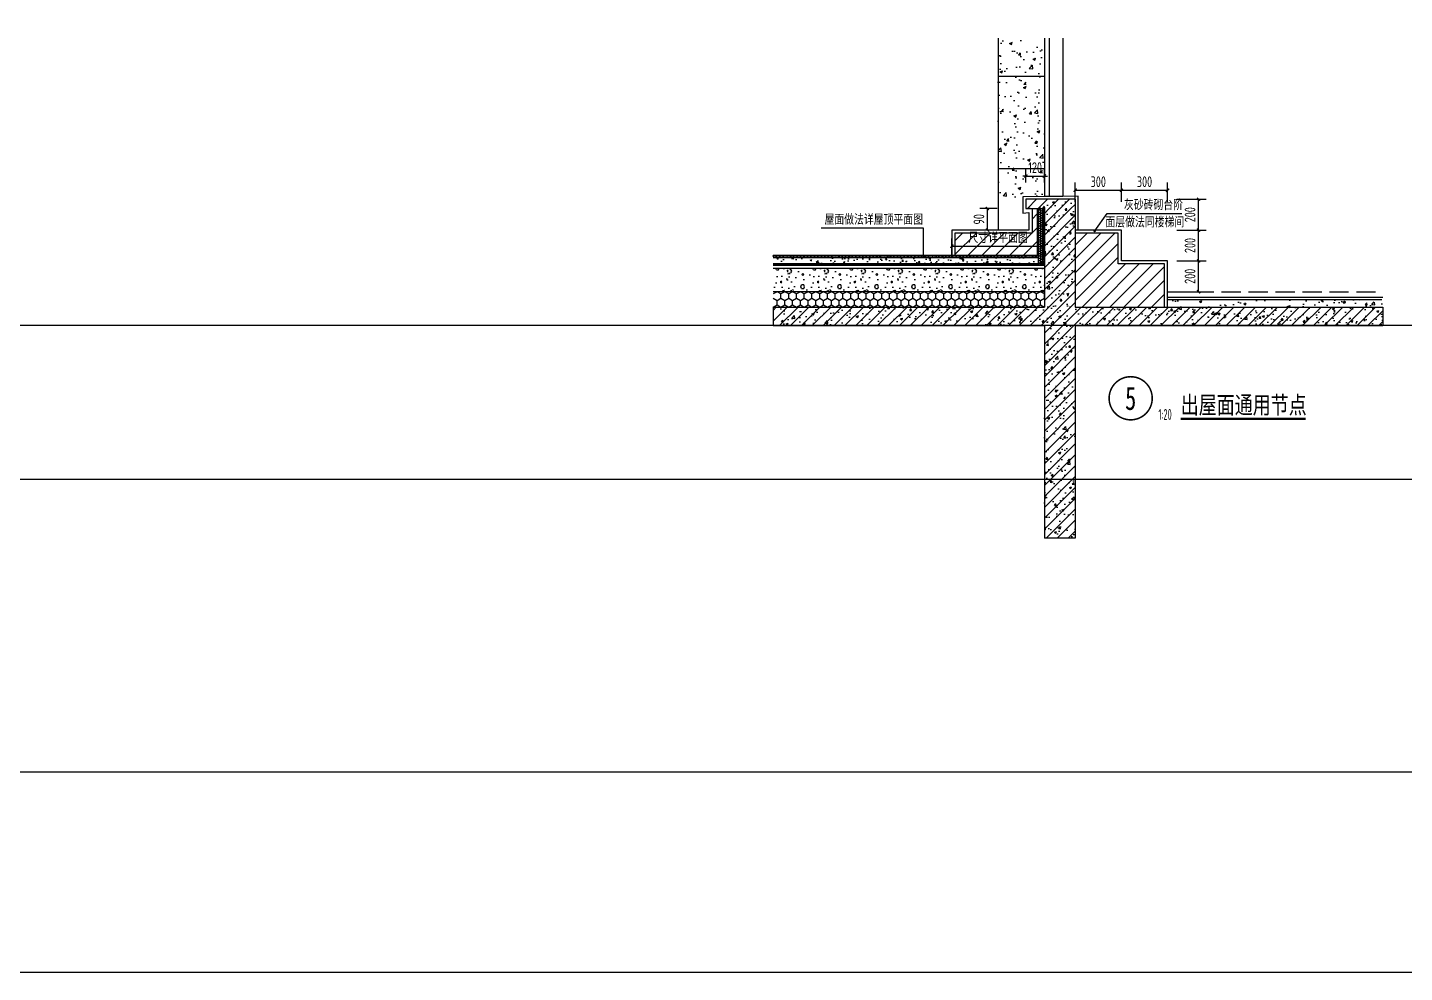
# Model space of a CAD drawing. Extents: x 198753 to 882193, y -399300 to 132460.
# Drawn here: x 389814 to 398751, y 12900 to 19035 of the extents above; entities that cross this region are included whole.
import ezdxf
from ezdxf.enums import TextEntityAlignment as Align

# ---------------------------------------------------------------- set-up
doc = ezdxf.new("R2010")
doc.units = 0
doc.header["$LTSCALE"] = 1000
doc.header["$MEASUREMENT"] = 0
doc.linetypes.add('DASH', pattern=[0.35, 0.25, -0.1])
for name, color, linetype in [('01-标注_尺寸', 124, 'Continuous'), ('01-标注_符号', 200, 'Continuous'), ('02-TEXT_标注', 130, 'Continuous'), ('05-填充_156', 156, 'Continuous'), ('05-填充_天正', 26, 'Continuous'), ('A-D-玻璃剖线', 130, 'Continuous'), ('A-O_屋面', 201, 'Continuous'), ('A-O_防水层', 222, 'Continuous'), ('A-STR-面层', 191, 'Continuous'), ('A-SUR_保温', 222, 'Continuous'), ('A-SUR_面层', 191, 'Continuous'), ('A_STR-砼墙', 51, 'Continuous'), ('D_石材E', 114, 'Continuous')]:
    doc.layers.add(name, color=color, linetype=linetype)
doc.layers.add('04-不打印_辅助线', color=165, linetype='Continuous', plot=False)
doc.styles.add('_TCH_DIM', font='ROS1', dxfattribs={"width": 0.8, "bigfont": 'JD'})
doc.styles.add('_TCH_DIM_T3', font='ROS1', dxfattribs={"width": 0.8, "bigfont": 'JD'})
doc.styles.add('_TCH_LABEL', font='STXIHEI.TTF', dxfattribs={"width": 0.75})
doc.styles.add('_TCH_SPACE', font='STXIHEI.TTF', dxfattribs={"width": 0.75, "height": 5})
doc.dimstyles.new('_TCH_ARCH&&20', dxfattribs={"dimtxt": 70, "dimasz": 20, "dimexe": 50, "dimexo": 60, "dimgap": 20, "dimtad": 1, "dimdec": 0, "dimzin": 0, "dimdsep": 46, "dimtxsty": '_TCH_DIM_T3', "dimblk": 'ARCHTICK', "dimcen": 0.09, "dimclrt": 4, "dimazin": 2, "dimtfac": 1, "dimtdec": 0, "dimtix": 1, "dimtmove": 2, "dimatfit": 3, "dimfxl": 0, "dimtolj": 1, "dimtzin": 0, "dimarcsym": 0})
pattern_1 = [(45, (362287.214, 0), (-44.90128, 44.90128), [])]
pattern_2 = [(45, (0, 0), (-35.355339, 35.355339), []), (50, (0, 0), (143.452037, -12.550427), [15, -165]), (355, (0, 0), (-27.750267, 150.438427), [12, -132]), (100.4514, (11.95, -1.05), (115.701876, 137.88791), [12.74804, -140.22842]), (46.1842, (0, 40), (213.44821, -33.1038), [22.5, -247.5]), (96.6356, (17.79, 37.24), (186.93254, 194.82357), [19.12206, -210.3426]), (351.1842, (0, 40), (186.93239, 194.82372), [18, -198]), (21, (20, 30), (119.38141, -80.523778), [15, -165]), (326, (20, 30), (48.663066, 145.03001), [12, -132]), (71.4514, (29.95, 23.29), (168.044526, 64.5061), [12.74804, -140.22842]), (37.5, (0, 0), (2.431971, 66.578771), [0, -130.4, 0, -134, 0, -132.5]), (7.5, (0, 0), (52.613907, 78.882342), [0, -76.4, 0, -127.4, 0, -50.5]), (327.5, (-44.6, 0), (106.764487, -4.510974), [0, -50, 0, -156, 0, -207]), (317.5, (-64.6, 0), (116.637234, 20.020996), [0, -65, 0, -103.6, 0, -147])]

# ---------------------------------------------------------------- blocks, each defined once
blk = doc.blocks.new('$LinePat$聚苯板')
at = {"color": 0}
for p, q in [((14.8, -8.6), (0, 0)), ((29.7, 0), (14.8, -8.6)), ((14.8, -25.7), (0, -34.3)), ((0, -34.3), (0, -51.4)), ((0, -51.4), (14.8, -60)), ((14.8, -8.6), (14.8, -25.7)), ((29.7, -34.3), (14.8, -25.7)), ((14.8, -60), (29.7, -51.4))]:
    blk.add_line(p, q, dxfattribs=at)
blk = doc.blocks.new('$LinePat$防水层2')
at = {"color": 0}
blk.add_line((0, 0), (600, 0), dxfattribs=at)
blk.add_solid([(150, 0), (450, 0), (150, -100), (450, -100)], dxfattribs=at)
blk = doc.blocks.new('_ArchTick')
at = {"color": 0, "linetype": 'ByBlock', "const_width": 0.4}
blk.add_lwpolyline([(-0.5, -0.5), (0.5, 0.5)], dxfattribs=at)
blk = doc.blocks.new('*D1364')
at = {"layer": '01-标注_尺寸', "color": 0, "lineweight": -2, "transparency": 16777216}
for p, q in [((395813.5, 17548.7), (395813.5, 17665.5)), ((395813.5, 17615.5), (396413.5, 17615.5)), ((396413.5, 17548.7), (396413.5, 17665.5))]:
    blk.add_line(p, q, dxfattribs=at)
at = {"layer": 'Defpoints', "color": 0, "transparency": 16777216}
for p in [(396413.5, 17615.5), (395813.5, 17488.7), (396413.5, 17488.7)]:
    blk.add_point(p, dxfattribs=at)
at = {"layer": '01-标注_尺寸', "color": 0, "lineweight": -2, "transparency": 16777216, "xscale": 20, "yscale": 20, "zscale": 20, "rotation": 180}
blk.add_blockref('_ArchTick', (395813.5, 17615.5), dxfattribs=at)
at = {"layer": '01-标注_尺寸', "color": 0, "lineweight": -2, "transparency": 16777216, "xscale": 20, "yscale": 20, "zscale": 20}
blk.add_blockref('_ArchTick', (396413.5, 17615.5), dxfattribs=at)
at = {"layer": '01-标注_尺寸', "color": 4, "transparency": 16777216, "insert": (396113.5, 17670.5), "char_height": 70, "attachment_point": 5, "style": '_TCH_DIM_T3'}
blk.add_mtext('\\A1;尺寸详平面图', dxfattribs=at)
blk = doc.blocks.new('*D1365')
at = {"layer": '01-标注_尺寸', "color": 0, "lineweight": -2, "transparency": 16777216}
for p, q in [((396613.5, 17904.3), (396613.5, 18028.9)), ((396613.5, 17978.9), (396913.5, 17978.9)), ((396913.5, 17904.3), (396913.5, 18028.9))]:
    blk.add_line(p, q, dxfattribs=at)
at = {"layer": 'Defpoints', "color": 0, "transparency": 16777216}
for p in [(396913.5, 17978.9), (396613.5, 17844.3), (396913.5, 17844.3)]:
    blk.add_point(p, dxfattribs=at)
at = {"layer": '01-标注_尺寸', "color": 0, "lineweight": -2, "transparency": 16777216, "xscale": 20, "yscale": 20, "zscale": 20, "rotation": 180}
blk.add_blockref('_ArchTick', (396613.5, 17978.9), dxfattribs=at)
at = {"layer": '01-标注_尺寸', "color": 0, "lineweight": -2, "transparency": 16777216, "xscale": 20, "yscale": 20, "zscale": 20}
blk.add_blockref('_ArchTick', (396913.5, 17978.9), dxfattribs=at)
at = {"layer": '01-标注_尺寸', "color": 4, "transparency": 16777216, "insert": (396763.5, 18033.9), "char_height": 70, "attachment_point": 5, "style": '_TCH_DIM_T3'}
blk.add_mtext('\\A1;300', dxfattribs=at)
blk = doc.blocks.new('*D1366')
at = {"layer": '01-标注_尺寸', "color": 0, "lineweight": -2, "transparency": 16777216}
for p, q in [((396913.5, 17904.3), (396913.5, 18028.9)), ((396913.5, 17978.9), (397213.5, 17978.9)), ((397213.5, 17904.3), (397213.5, 18028.9))]:
    blk.add_line(p, q, dxfattribs=at)
at = {"layer": 'Defpoints', "color": 0, "transparency": 16777216}
for p in [(397213.5, 17978.9), (396913.5, 17844.3), (397213.5, 17844.3)]:
    blk.add_point(p, dxfattribs=at)
at = {"layer": '01-标注_尺寸', "color": 0, "lineweight": -2, "transparency": 16777216, "xscale": 20, "yscale": 20, "zscale": 20, "rotation": 180}
blk.add_blockref('_ArchTick', (396913.5, 17978.9), dxfattribs=at)
at = {"layer": '01-标注_尺寸', "color": 0, "lineweight": -2, "transparency": 16777216, "xscale": 20, "yscale": 20, "zscale": 20}
blk.add_blockref('_ArchTick', (397213.5, 17978.9), dxfattribs=at)
at = {"layer": '01-标注_尺寸', "color": 4, "transparency": 16777216, "insert": (397063.5, 18033.9), "char_height": 70, "attachment_point": 5, "style": '_TCH_DIM_T3'}
blk.add_mtext('\\A1;300', dxfattribs=at)
blk = doc.blocks.new('*D1367')
at = {"layer": '01-标注_尺寸', "color": 0, "lineweight": -2, "transparency": 16777216}
for p, q in [((397273.5, 17520), (397464.3, 17520)), ((397414.3, 17320), (397414.3, 17520)), ((397273.5, 17320), (397464.3, 17320))]:
    blk.add_line(p, q, dxfattribs=at)
at = {"layer": 'Defpoints', "color": 0, "transparency": 16777216}
for p in [(397213.5, 17520), (397414.3, 17520), (397213.5, 17320)]:
    blk.add_point(p, dxfattribs=at)
at = {"layer": '01-标注_尺寸', "color": 0, "lineweight": -2, "transparency": 16777216, "xscale": 20, "yscale": 20, "zscale": 20}
for p, rotation in [((397414.3, 17520), 90), ((397414.3, 17320), 270)]:
    blk.add_blockref('_ArchTick', p, dxfattribs=dict(at, rotation=rotation))
at = {"layer": '01-标注_尺寸', "color": 4, "transparency": 16777216, "insert": (397359.3, 17420), "char_height": 70, "attachment_point": 5, "rotation": 90, "style": '_TCH_DIM_T3'}
blk.add_mtext('\\A1;200', dxfattribs=at)
blk = doc.blocks.new('*D1368')
at = {"layer": '01-标注_尺寸', "color": 0, "lineweight": -2, "transparency": 16777216}
for p, q in [((397273.5, 17720), (397464.3, 17720)), ((397414.3, 17520), (397414.3, 17720)), ((397273.5, 17520), (397464.3, 17520))]:
    blk.add_line(p, q, dxfattribs=at)
at = {"layer": 'Defpoints', "color": 0, "transparency": 16777216}
for p in [(397213.5, 17720), (397414.3, 17720), (397213.5, 17520)]:
    blk.add_point(p, dxfattribs=at)
at = {"layer": '01-标注_尺寸', "color": 0, "lineweight": -2, "transparency": 16777216, "xscale": 20, "yscale": 20, "zscale": 20}
for p, rotation in [((397414.3, 17720), 90), ((397414.3, 17520), 270)]:
    blk.add_blockref('_ArchTick', p, dxfattribs=dict(at, rotation=rotation))
at = {"layer": '01-标注_尺寸', "color": 4, "transparency": 16777216, "insert": (397359.3, 17620), "char_height": 70, "attachment_point": 5, "rotation": 90, "style": '_TCH_DIM_T3'}
blk.add_mtext('\\A1;200', dxfattribs=at)
blk = doc.blocks.new('*D1369')
at = {"layer": '01-标注_尺寸', "color": 0, "lineweight": -2, "transparency": 16777216}
for p, q in [((397273.5, 17920), (397464.3, 17920)), ((397414.3, 17720), (397414.3, 17920)), ((397273.5, 17720), (397464.3, 17720))]:
    blk.add_line(p, q, dxfattribs=at)
at = {"layer": 'Defpoints', "color": 0, "transparency": 16777216}
for p in [(397213.5, 17920), (397414.3, 17920), (397213.5, 17720)]:
    blk.add_point(p, dxfattribs=at)
at = {"layer": '01-标注_尺寸', "color": 0, "lineweight": -2, "transparency": 16777216, "xscale": 20, "yscale": 20, "zscale": 20}
for p, rotation in [((397414.3, 17920), 90), ((397414.3, 17720), 270)]:
    blk.add_blockref('_ArchTick', p, dxfattribs=dict(at, rotation=rotation))
at = {"layer": '01-标注_尺寸', "color": 4, "transparency": 16777216, "insert": (397359.3, 17820), "char_height": 70, "attachment_point": 5, "rotation": 90, "style": '_TCH_DIM_T3'}
blk.add_mtext('\\A1;200', dxfattribs=at)
blk = doc.blocks.new('*D1370')
at = {"layer": '01-标注_尺寸', "color": 0, "lineweight": -2, "transparency": 16777216}
for p, q in [((396293.5, 18070.7), (396273.5, 18070.7)), ((396293.5, 18028.5), (396293.5, 18120.7)), ((396293.5, 18070.7), (396413.5, 18070.7)), ((396413.5, 18028.5), (396413.5, 18120.7)), ((396413.5, 18070.7), (396433.5, 18070.7))]:
    blk.add_line(p, q, dxfattribs=at)
at = {"layer": 'Defpoints', "color": 0, "transparency": 16777216}
for p in [(396413.5, 18070.7), (396293.5, 17968.5), (396413.5, 17968.5)]:
    blk.add_point(p, dxfattribs=at)
at = {"layer": '01-标注_尺寸', "color": 0, "lineweight": -2, "transparency": 16777216, "xscale": 20, "yscale": 20, "zscale": 20}
blk.add_blockref('_ArchTick', (396293.5, 18070.7), dxfattribs=at)
at = {"layer": '01-标注_尺寸', "color": 0, "lineweight": -2, "transparency": 16777216, "xscale": 20, "yscale": 20, "zscale": 20, "rotation": 180}
blk.add_blockref('_ArchTick', (396413.5, 18070.7), dxfattribs=at)
at = {"layer": '01-标注_尺寸', "color": 4, "transparency": 16777216, "insert": (396353.5, 18125.7), "char_height": 70, "attachment_point": 5, "style": '_TCH_DIM_T3'}
blk.add_mtext('\\A1;120', dxfattribs=at)
blk = doc.blocks.new('*D1371')
at = {"layer": '01-标注_尺寸', "color": 0, "lineweight": -2, "transparency": 16777216}
for p, q in [((396107.4, 17860), (395993.7, 17860)), ((396043.7, 17720), (396043.7, 17860)), ((396107.4, 17720), (395993.7, 17720))]:
    blk.add_line(p, q, dxfattribs=at)
at = {"layer": 'Defpoints', "color": 0, "transparency": 16777216}
for p in [(396043.7, 17860), (396167.4, 17860), (396167.4, 17720)]:
    blk.add_point(p, dxfattribs=at)
at = {"layer": '01-标注_尺寸', "color": 0, "lineweight": -2, "transparency": 16777216, "xscale": 20, "yscale": 20, "zscale": 20}
for p, rotation in [((396043.7, 17860), 90), ((396043.7, 17720), 270)]:
    blk.add_blockref('_ArchTick', p, dxfattribs=dict(at, rotation=rotation))
at = {"layer": '01-标注_尺寸', "color": 4, "transparency": 16777216, "insert": (395988.7, 17790), "char_height": 70, "attachment_point": 5, "rotation": 90, "style": '_TCH_DIM_T3'}
blk.add_mtext('\\A1;90', dxfattribs=at)

msp = doc.modelspace()

# ---------------------------------------------------------------- hatches: boundary and pattern name
at = {"layer": '05-填充_156'}
h = msp.add_hatch(dxfattribs=at)
h.set_pattern_fill('AR-CONC', color=256, scale=100)
h.set_pattern_definition([(50, (153856.16, 313564.97), (182.18467, -15.939086), [19.05, -209.55]), (355, (153856.16, 313564.97), (-35.24283, 191.05664), [15.24, -167.64]), (100.451, (153871.34, 313563.64), (146.9425, 175.11669), [16.19, -178.09]), (46.1842, (153856.16, 313615.77), (271.07904, -42.04233), [28.575, -314.325]), (96.6356, (153878.75, 313612.27), (237.40423, 247.42556), [24.285, -267.135]), (351.184, (153856.16, 313615.77), (237.4046, 247.42512), [22.86, -251.46]), (21, (153881.56, 313603.07), (151.61488, -102.26552), [19.05, -209.55]), (326, (153881.56, 313603.07), (61.80203, 184.18797), [15.24, -167.64]), (71.4514, (153894.2, 313594.55), (213.41649, 81.92286), [16.19, -178.09]), (37.5, (153856.16, 313564.97), (3.088603, 84.555039), [0, -165.608, 0, -170.18, 0, -168.275]), (7.5, (153856.16, 313564.97), (66.819663, 100.180575), [0, -97.028, 0, -161.798, 0, -64.135]), (327.5, (153799.52, 313564.97), (135.590595, -5.728744), [0, -63.5, 0, -198.12, 0, -262.89]), (317.5, (153774.12, 313564.97), (148.12918, 25.42649), [0, -82.55, 0, -131.572, 0, -186.69])])
h.paths.add_polyline_path([(396113.5, 19103.6), (396413.5, 19103.6), (396413.5, 19910), (396113.5, 19910)])
h.paths.add_polyline_path([(396413.5, 18966.9), (396113.5, 18966.9), (396113.5, 17935), (396413.5, 17935)])
at = {"layer": '05-填充_天正'}
h = msp.add_hatch(dxfattribs=at)
h.set_pattern_fill('钢筋混凝土', color=256, scale=20, style=0)
h.set_pattern_definition(pattern_2)
h.paths.add_polyline_path([(396293.5, 17920), (396293.5, 17860), (396613.5, 17860), (396613.5, 17920)])
h = msp.add_hatch(dxfattribs=at)
h.set_pattern_fill('钢筋混凝土', color=256, scale=20, style=0)
h.set_pattern_definition(pattern_2)
h.paths.add_polyline_path([(396613.5, 17860), (396413.5, 17860), (396413.5, 17220), (396513.5, 17160), (396613.5, 17220)])
h = msp.add_hatch(dxfattribs=at)
h.set_pattern_fill('混凝土', color=256, scale=20, style=0)
h.set_pattern_definition([(50, (0, 0), (143.452037, -12.550427), [15, -165]), (355, (0, 0), (-27.750267, 150.438427), [12, -132]), (100.4514, (11.95, -1.05), (115.701876, 137.88791), [12.74804, -140.22842]), (46.1842, (0, 40), (213.44821, -33.1038), [22.5, -247.5]), (96.6356, (17.79, 37.24), (186.93254, 194.82357), [19.12206, -210.3426]), (351.1842, (0, 40), (186.93239, 194.82372), [18, -198]), (21, (20, 30), (119.38141, -80.523778), [15, -165]), (326, (20, 30), (48.663066, 145.03001), [12, -132]), (71.4514, (29.95, 23.29), (168.044526, 64.5061), [12.74804, -140.22842]), (37.5, (0, 0), (2.431971, 66.578771), [0, -130.4, 0, -134, 0, -132.5]), (7.5, (0, 0), (52.613907, 78.882342), [0, -76.4, 0, -127.4, 0, -50.5]), (327.5, (-44.6, 0), (106.764487, -4.510974), [0, -50, 0, -156, 0, -207]), (317.5, (-64.6, 0), (116.637234, 20.020996), [0, -65, 0, -103.6, 0, -147])])
h.paths.add_polyline_path([(397213.5, 17270), (397213.5, 17220), (398604.8, 17220), (398604.8, 17270)])
h = msp.add_hatch(dxfattribs=at)
h.set_pattern_fill('钢筋混凝土', color=256, scale=20, style=0)
h.set_pattern_definition(pattern_2)
h.paths.add_polyline_path([(394652.6, 17100), (396413.5, 17100), (396513.5, 17160), (396413.5, 17220), (394652.6, 17220)])
h = msp.add_hatch(dxfattribs=at)
h.set_pattern_fill('钢筋混凝土', color=256, scale=20, style=0)
h.set_pattern_definition(pattern_2)
h.paths.add_polyline_path([(396513.5, 17160), (396413.5, 17100), (396413.5, 15720), (396613.5, 15720), (396613.5, 17100)])
h = msp.add_hatch(dxfattribs=at)
h.set_pattern_fill('钢筋混凝土', color=256, scale=20, style=0)
h.set_pattern_definition(pattern_2)
h.paths.add_polyline_path([(396513.5, 17160), (396613.5, 17100), (398609.8, 17100), (398609.8, 17220), (396613.5, 17220)])
at = {"layer": 'A-SUR_保温'}
h = msp.add_hatch(dxfattribs=at)
h.set_pattern_fill('ANSI31', color=26, scale=40)
h.set_pattern_definition(pattern_1)
h.paths.add_polyline_path([(396366.5, 17840), (396333.5, 17836.5), (396333.5, 17700), (395833.5, 17700), (395833.5, 17555), (396366.5, 17555)])
h = msp.add_hatch(dxfattribs=at)
h.set_pattern_fill('ANSI31', color=26, scale=40)
h.set_pattern_definition(pattern_1)
h.paths.add_polyline_path([(396613.5, 17220), (397193.5, 17220), (397193.5, 17500), (396893.5, 17500), (396893.5, 17700), (396613.5, 17700)])
h = msp.add_hatch(dxfattribs=at)
h.set_pattern_fill('ANSI36', color=26, scale=10)
h.set_pattern_definition([(45, (300988.826, 419643.09), (8.4189901, 30.8696304), [39.6875, -7.9375, 0, -7.9375])])
h.paths.add_polyline_path([(394652.6, 17545.3), (394652.6, 17555.3), (396403.5, 17555.4), (396403.5, 17545.4)])
h = msp.add_hatch(dxfattribs=at)
h.set_pattern_fill('混凝土', color=26, scale=15)
h.set_pattern_definition([(50, (300988.83, 419643.09), (107.589027, -9.41282), [11.25, -123.75]), (355, (300988.83, 419643.09), (-20.8127, 112.82882), [9, -99]), (100.4514, (300997.79, 419642.31), (86.776407, 103.41593), [9.561029, -105.171317]), (46.1842, (300988.83, 419673.09), (160.086157, -24.827852), [16.875, -185.625]), (96.6356, (301002.17, 419671.02), (140.199406, 146.11768), [14.34154, -157.75695]), (351.1842, (300988.83, 419673.09), (140.19929, 146.11779), [13.5, -148.5]), (21, (301003.83, 419665.59), (89.536058, -60.392834), [11.25, -123.75]), (326, (301003.83, 419665.59), (36.4973, 108.772507), [9, -99]), (71.4514, (301011.29, 419660.56), (126.033394, 48.379575), [9.561029, -105.171317]), (37.5, (300988.826, 419643.09), (1.8239783, 49.934078), [0, -97.8, 0, -100.5, 0, -99.375]), (7.5, (300988.826, 419643.09), (39.4604306, 59.161757), [0, -57.3, 0, -95.55, 0, -37.875]), (327.5, (300955.376, 419643.09), (80.0733654, -3.3832308), [0, -37.5, 0, -117, 0, -155.25]), (317.5, (300940.376, 419643.09), (87.477925, 15.015747), [0, -48.75, 0, -77.7, 0, -110.25])])
h.paths.add_polyline_path([(394652.6, 17500.3), (394652.6, 17540), (396373.5, 17540), (396373.5, 17500.5)])
h = msp.add_hatch(dxfattribs=at)
h.set_pattern_fill('加气混凝土', color=26, scale=20)
h.set_pattern_definition([(0, (421218.36, 415369.9), (120, 240), [0, -240]), (0, (421077.96, 415337.5), (120, 240), [0, -240]), (0, (421155.96, 415335.1), (120, 240), [0, -240]), (0, (421241.16, 415405.9), (120, 240), [0, -240]), (0, (421141.56, 415323.1), (120, 240), [0, -240]), (0, (421265.16, 415557.1), (120, 240), [0, -240]), (0, (421191.96, 415537.9), (120, 240), [0, -240]), (0, (421230.36, 415507.9), (120, 240), [0, -240]), (0, (421034.76, 415503.1), (120, 240), [0, -240]), (0, (421152.36, 415492.3), (120, 240), [0, -240]), (0, (421106.76, 415431.1), (120, 240), [0, -240]), (0, (421109.16, 415341.1), (120, 240), [0, -240]), (0, (421199.16, 415331.5), (120, 240), [0, -240]), (0, (421265.16, 415437.1), (120, 240), [0, -240]), (0, (421040.76, 415399.9), (120, 240), [0, -240]), (0, (421061.16, 415440.7), (120, 240), [0, -240]), (0, (421154.76, 415423.9), (120, 240), [0, -240]), (0, (421121.16, 415389.1), (120, 240), [0, -240]), (0, (421101.96, 415468.3), (120, 240), [0, -240]), (0, (421131.96, 415558.3), (120, 240), [0, -240]), (0, (421050.36, 415349.5), (120, 240), [0, -240]), (0, (421182.36, 415509.1), (120, 240), [0, -240]), (0, (421070.76, 415512.7), (120, 240), [0, -240]), (0, (421051.56, 415543.9), (120, 240), [0, -240]), (130.601294, (421250.419, 415481.947), (-599.99999337, 720.00000315), [10.53662, -4414.8444]), (18.434949, (421233.276, 415486.52), (599.9999978, 239.9999982), [10.8421, -1507.05116]), (90, (421233.28, 415476.23), (120, 240), [10.28571, -469.71426]), (161.565051, (421243.562, 415472.804), (-600.000003, 239.999982), [10.8421, -1507.05116]), (53.130102, (421243.56, 415472.804), (120, 240), [11.42857, -1188.5714]), (135, (421252.705, 415350.52), (-120.000015, 239.999984), [9.69746, -669.12504]), (45, (421238.99, 415350.52), (120, 239.999999), [9.69746, -669.12504]), (135, (421245.85, 415343.66), (-120.000015, 239.999984), [9.69746, -669.12504]), (45, (421245.85, 415343.66), (120, 239.999999), [9.69746, -669.12504]), (116.56505, (421137.28, 415511.66), (-2e-05, 479.99999), [12.77753, -255.5506]), (180, (421131.56, 415523.1), (-120, 240), [13.71429, -226.2857]), (63.43495, (421112.13, 415511.66), (1e-06, 480), [12.77753, -255.5506]), (116.56505, (421117.85, 415500.23), (-2e-05, 479.99999), [12.77753, -255.5506]), (0, (421117.85, 415500.23), (120, 240), [13.71429, -226.2857]), (63.43495, (421131.56, 415500.23), (1e-06, 480), [12.77753, -255.5506]), (107.102728, (421227.562, 415430.5184), (-359.99998624, 1200.00000194), [15.54454, -6513.161]), (143.972626, (421222.99, 415445.376), (-2279.9999711, 1679.9999981), [15.54454, -3248.808]), (180, (421210.42, 415454.52), (-120, 240), [14.85714, -225.14284]), (36.0273733, (421182.99, 415445.376), (2279.99998315, 1679.9999819), [15.54454, -3248.808]), (71.565051, (421178.42, 415431.66), (360.000002, 1199.999998), [14.45613, -1503.43712]), (107.102728, (421182.9905, 415416.804), (-359.99998624, 1200.00000194), [15.54454, -6513.161]), (143.972626, (421195.562, 415407.661), (-2279.9999711, 1679.9999981), [15.54454, -3248.808]), (0, (421195.56, 415407.66), (120, 240), [14.85714, -225.14284]), (36.0273733, (421210.419, 415407.661), (2279.99998315, 1679.9999819), [15.54454, -3248.808]), (71.565051, (421222.99, 415416.804), (360.000002, 1199.999998), [14.45613, -1503.43712]), (150.255118, (421229.848, 415542.518), (-360.0000009, 239.999997), [9.21401, -1925.72784]), (90, (421221.85, 415537.95), (120, 240), [9.14286, -470.8571]), (29.744881, (421221.848, 415537.947), (360.0000002, 239.9999989), [9.21401, -1925.72784]), (116.56505, (421173.85, 415372.23), (-2e-05, 479.99999), [12.77753, -255.5506]), (168.690067, (421168.133, 415383.661), (-1080.0000008, 239.999994), [11.6549, -2435.8742]), (41.185925, (421147.562, 415377.947), (2999.99998182, 2639.9999769), [12.14874, -5090.3208]), (90, (421147.56, 415366.52), (120, 240), [11.42857, -468.5714]), (138.814074, (421156.705, 415358.518), (-2999.99994668, 2640.0000168), [12.14874, -5090.3208]), (16.6992442, (421156.705, 415358.518), (3959.9999702, 1199.99998743), [11.93178, -4999.415]), (60.945396, (421168.133, 415361.947), (119.99999968, 239.99999788), [11.76643, -4930.1358]), (109.983106, (421073.276, 415472.804), (-600.00000226, 1679.99999555), [13.3768, -5604.879]), (155.556045, (421068.705, 415485.376), (-1560.00000595, 719.99998504), [13.8092, -5786.0526]), (24.4439547, (421043.562, 415485.376), (1560.00000078, 719.99999654), [13.8092, -5786.0526]), (70.0168934, (421038.991, 415472.804), (600.0000018, 1679.99999583), [13.3768, -5604.879]), (109.983106, (421043.562, 415460.233), (-600.00000226, 1679.99999555), [13.3768, -5604.879]), (160.016893, (421056.133, 415455.661), (-600.0000004, 239.9999891), [13.3768, -2795.751]), (19.9831065, (421056.133, 415455.661), (599.9999967, 239.9999996), [13.3768, -2795.751]), (70.0168934, (421068.705, 415460.233), (600.0000018, 1679.99999583), [13.3768, -5604.879]), (122.005383, (421162.42, 415451.09), (-120.0000161, 239.9999877), [10.78169, -2253.3736]), (18.434949, (421146.42, 415456.804), (599.9999978, 239.9999982), [10.8421, -1507.05116]), (90, (421146.42, 415446.52), (120, 240), [10.28571, -469.71426]), (161.565051, (421156.705, 415443.09), (-600.000003, 239.999982), [10.8421, -1507.05116]), (54.462322, (421156.705, 415443.09), (839.9999988, 1199.9999982), [9.83123, -4119.2846]), (116.56505, (421092.7, 415392.8), (-2e-05, 479.99999), [12.77753, -255.5506]), (180, (421087, 415404.23), (-120, 240), [12.57143, -227.42856]), (59.0362434, (421067.562, 415392.804), (120.0000004, 239.9999988), [13.32789, -2785.5288]), (120.963756, (421074.42, 415381.376), (-120.0000164, 239.999989), [13.32789, -2785.5288]), (0, (421074.42, 415381.38), (120, 240), [12.57143, -227.42856]), (63.43495, (421087, 415381.38), (1e-06, 480), [12.77753, -255.5506])])
h.paths.add_polyline_path([(394652.6, 17327.7), (394652.6, 17470.4), (396413.8, 17470.6), (396413.8, 17320.6)])

# ---------------------------------------------------------------- linework, layer by layer
at = {"color": 0}
msp.add_line((396533.5, 17937.5), (396413.5, 17937.5), dxfattribs=at)
at = {"layer": '01-标注_符号'}
for p, q in [((396740.1, 17714.5), (396821.6, 17828.2)), ((396821.6, 17828.2), (397306.2, 17828.2)), ((395629.7, 17733.2), (394965.8, 17733.2)), ((395629.7, 17545), (395629.7, 17733.2))]:
    msp.add_line(p, q, dxfattribs=at)
msp.add_lwpolyline([(396534.9, 17984.4, 0, 0, 0), (396376.3, 17981.5, 16, 0, 0), (396316.3, 17980.5, 0, 0, 0)], format="xyseb", dxfattribs=at)
for points, const_width in [([(396737.8, 17711.2, 1), (396742.4, 17717.7, 1)], 8), ([(395629.7, 17541, 1), (395629.7, 17549, 1)], 8), ([(397113.8, 16628.1, 1), (396833.8, 16628.1, 1)], 10)]:
    msp.add_lwpolyline(points, format="xyb", close=True, dxfattribs=dict(at, const_width=const_width))
at = {"layer": '01-标注_符号', "const_width": 14}
msp.add_lwpolyline([(397298.6, 16495), (398109.2, 16495)], dxfattribs=at)
at = {"layer": '04-不打印_辅助线', "color": 251}
for p, q in [((418057.9, 17100), (338573.5, 17100)), ((418057.9, 16100), (338573.5, 16100)), ((418057.9, 14200), (342773.5, 14200)), ((418057.9, 12900), (338573.5, 12900))]:
    msp.add_line(p, q, dxfattribs=at)
at = {"layer": 'A-D-玻璃剖线'}
for p, q in [((396413.5, 18966.9), (396413.5, 17937.5)), ((396444.7, 18966.9), (396444.7, 17937.5)), ((396533.5, 18966.9), (396533.5, 17937.5))]:
    msp.add_line(p, q, dxfattribs=at)
at = {"layer": 'A-O_屋面'}
for p, q in [((396373.5, 17555), (394652.6, 17555)), ((396373.5, 17545), (394652.7, 17545)), ((396373.5, 17540), (394652.8, 17540)), ((396413.5, 17490.6), (394653.5, 17490)), ((396413.8, 17470.6), (394653.8, 17470)), ((396413.8, 17320), (394653.8, 17320))]:
    msp.add_line(p, q, dxfattribs=at)
at = {"layer": 'A-O_防水层'}
for points in [[(396403.5, 17860), (396403.5, 17525.6, -0.414214), (396378.5, 17500.6), (394653.4, 17500)], [(396413.5, 17860), (396413.5, 17525.6, -0.49936), (396378.5, 17490.6), (394653.5, 17490)]]:
    msp.add_lwpolyline(points, format="xyb", dxfattribs=at)
at = {"layer": 'A-STR-面层'}
for points in [[(396633.5, 17720), (396633.5, 17940), (396273.5, 17935), (396273.5, 17830), (396313.5, 17834.3)], [(396313.5, 17834.3), (396313.5, 17720), (395813.5, 17720), (395813.5, 17555)], [(397213.5, 17220), (397213.5, 17520), (396913.5, 17520), (396913.5, 17720), (396613.5, 17720)], [(397213.5, 17285), (398609.8, 17285)]]:
    msp.add_lwpolyline(points, dxfattribs=at)
at = {"layer": 'A-STR-面层', "linetype": 'DASH', "ltscale": 0.5}
msp.add_lwpolyline([(397213.5, 17320), (398609.8, 17320)], dxfattribs=at)
at = {"layer": 'A-SUR_保温', "color": 26}
msp.add_line((396373.5, 17860), (396373.5, 17495.5), dxfattribs=at)
at = {"layer": 'A-SUR_保温'}
for points in [[(396333.5, 17860), (396333.5, 17700), (395833.5, 17700), (395833.5, 17555)], [(396366.5, 17860), (396366.5, 17555)], [(397193.5, 17220), (397193.5, 17500), (396893.5, 17500), (396893.5, 17700), (396613.5, 17700)]]:
    msp.add_lwpolyline(points, dxfattribs=at)
at = {"layer": 'A-SUR_面层'}
for p, q in [((397213.5, 17270), (398604.8, 17270)), ((397213.5, 17220), (398604.8, 17220))]:
    msp.add_line(p, q, dxfattribs=at)
at = {"layer": 'A_STR-砼墙'}
for p, q in [((396293.5, 17920), (396293.5, 17860)), ((396613.5, 17920), (396293.5, 17920)), ((396613.5, 17920), (396613.5, 17860)), ((396293.5, 17860), (396413.5, 17860)), ((396413.5, 17860), (396413.5, 17220)), ((396613.5, 17860), (396613.5, 17220)), ((394652.6, 17220), (396413.5, 17220)), ((394652.6, 17220), (394652.6, 17100)), ((396613.5, 17220), (398609.8, 17220)), ((398609.8, 17220), (398609.8, 17100)), ((394652.6, 17100), (396413.5, 17100)), ((396413.5, 17100), (396413.5, 15720)), ((396613.5, 17100), (396613.5, 15720)), ((396613.5, 17100), (398609.8, 17100)), ((396613.5, 15720), (396413.5, 15720))]:
    msp.add_line(p, q, dxfattribs=at)
at = {"layer": 'D_石材E'}
for p, q in [((396113.5, 18966.9), (396113.5, 17720)), ((396113.5, 18720), (396413.5, 18720)), ((396113.5, 18120), (396413.5, 18120))]:
    msp.add_line(p, q, dxfattribs=at)

# ---------------------------------------------------------------- block references
at = {"layer": 'A-O_防水层', "yscale": 0.05, "zscale": 0.05}
for p, xscale, rotation in [((396403.5, 17860), -0.05067212743541556, 89.9999999981053), ((396403.5, 17829.6), -0.05067212743541556, 89.9999999981053), ((396403.5, 17799.2), -0.05067212743541556, 89.9999999981053), ((396408.5, 17860), -0.05067212743541556, 89.9999999981053), ((396408.5, 17829.6), -0.05067212743541556, 89.9999999981053), ((396408.5, 17799.2), -0.05067212743541556, 89.9999999981053), ((396403.5, 17768.8), -0.05067212743541556, 89.9999999981053), ((396403.5, 17738.4), -0.05067212743541556, 89.9999999981053), ((396403.5, 17708), -0.05067212743541556, 89.9999999981053), ((396408.5, 17768.8), -0.05067212743541556, 89.9999999981053), ((396408.5, 17738.4), -0.05067212743541556, 89.9999999981053), ((396408.5, 17708), -0.05067212743541556, 89.9999999981053), ((396403.5, 17677.6), -0.05067212743541556, 89.9999999981053), ((396403.5, 17647.2), -0.05067212743541556, 89.9999999981053), ((396403.5, 17616.8), -0.05067212743541556, 89.9999999981053), ((396408.5, 17677.6), -0.05067212743541556, 89.9999999981053), ((396408.5, 17647.2), -0.05067212743541556, 89.9999999981053), ((396408.5, 17616.8), -0.05067212743541556, 89.9999999981053), ((396408.7, 17520.4), -0.05892556509887896, 45), ((396414.7, 17519.4), -0.07071067811865477, 45), ((396403.5, 17586.4), -0.05067212743541556, 89.9999999981053), ((396403.5, 17556), -0.05067212743541556, 89.9999999981053), ((396408.5, 17586.4), -0.05067212743541556, 89.9999999981053), ((396408.5, 17556), -0.05067212743541556, 89.9999999981053), ((394683.7, 17500), -0.05044061942957472, 0.02000259851055176), ((394683.8, 17495), -0.05043865423789737, 0.01880159704663869), ((394714, 17500), -0.05044061942957472, 0.02000259851055176), ((394714, 17495), -0.05043865423789737, 0.01880159704663869), ((394744.2, 17500), -0.05044061942957472, 0.02000259851055176), ((394744.3, 17495), -0.05043865423789737, 0.01880159704663869), ((394774.5, 17500), -0.05044061942957472, 0.02000259851055176), ((394774.6, 17495), -0.05043865423789737, 0.01880159704663869), ((394804.8, 17500), -0.05044061942957472, 0.02000259851055176), ((394804.8, 17495), -0.05043865423789737, 0.01880159704663869), ((394835, 17500), -0.05044061942957472, 0.02000259851055176), ((394835.1, 17495.1), -0.05043865423789737, 0.01880159704663869), ((394865.3, 17500), -0.05044061942957472, 0.02000259851055176), ((394865.4, 17495.1), -0.05043865423789737, 0.01880159704663869), ((394895.6, 17500), -0.05044061942957472, 0.02000259851055176), ((394895.6, 17495.1), -0.05043865423789737, 0.01880159704663869), ((394925.8, 17500.1), -0.05044061942957472, 0.02000259851055176), ((394925.9, 17495.1), -0.05043865423789737, 0.01880159704663869), ((394956.1, 17500.1), -0.05044061942957472, 0.02000259851055176), ((394956.1, 17495.1), -0.05043865423789737, 0.01880159704663869), ((394986.4, 17500.1), -0.05044061942957472, 0.02000259851055176), ((394986.4, 17495.1), -0.05043865423789737, 0.01880159704663869), ((395016.6, 17500.1), -0.05044061942957472, 0.02000259851055176), ((395016.7, 17495.1), -0.05043865423789737, 0.01880159704663869), ((395046.9, 17500.1), -0.05044061942957472, 0.02000259851055176), ((395046.9, 17495.1), -0.05043865423789737, 0.01880159704663869), ((395077.2, 17500.1), -0.05044061942957472, 0.02000259851055176), ((395077.2, 17495.1), -0.05043865423789737, 0.01880159704663869), ((395107.4, 17500.1), -0.05044061942957472, 0.02000259851055176), ((395107.5, 17495.1), -0.05043865423789737, 0.01880159704663869), ((395137.7, 17500.1), -0.05044061942957472, 0.02000259851055176), ((395137.7, 17495.2), -0.05043865423789737, 0.01880159704663869), ((395167.9, 17500.1), -0.05044061942957472, 0.02000259851055176), ((395168, 17495.2), -0.05043865423789737, 0.01880159704663869), ((395198.2, 17500.2), -0.05044061942957472, 0.02000259851055176), ((395198.3, 17495.2), -0.05043865423789737, 0.01880159704663869), ((395228.5, 17500.2), -0.05044061942957472, 0.02000259851055176), ((395228.5, 17495.2), -0.05043865423789737, 0.01880159704663869), ((395258.7, 17500.2), -0.05044061942957472, 0.02000259851055176), ((395258.8, 17495.2), -0.05043865423789737, 0.01880159704663869), ((395289, 17500.2), -0.05044061942957472, 0.02000259851055176), ((395289, 17495.2), -0.05043865423789737, 0.01880159704663869), ((395319.3, 17500.2), -0.05044061942957472, 0.02000259851055176), ((395319.3, 17495.2), -0.05043865423789737, 0.01880159704663869), ((395349.5, 17500.2), -0.05044061942957472, 0.02000259851055176), ((395349.6, 17495.2), -0.05043865423789737, 0.01880159704663869), ((395379.8, 17500.2), -0.05044061942957472, 0.02000259851055176), ((395379.8, 17495.2), -0.05043865423789737, 0.01880159704663869), ((395410.1, 17500.2), -0.05044061942957472, 0.02000259851055176), ((395410.1, 17495.2), -0.05043865423789737, 0.01880159704663869), ((395440.3, 17500.2), -0.05044061942957472, 0.02000259851055176), ((395440.4, 17495.3), -0.05043865423789737, 0.01880159704663869), ((395470.6, 17500.2), -0.05044061942957472, 0.02000259851055176), ((395470.6, 17495.3), -0.05043865423789737, 0.01880159704663869), ((395500.9, 17500.3), -0.05044061942957472, 0.02000259851055176), ((395500.9, 17495.3), -0.05043865423789737, 0.01880159704663869), ((395531.1, 17500.3), -0.05044061942957472, 0.02000259851055176), ((395531.1, 17495.3), -0.05043865423789737, 0.01880159704663869), ((395561.4, 17500.3), -0.05044061942957472, 0.02000259851055176), ((395561.4, 17495.3), -0.05043865423789737, 0.01880159704663869), ((395591.6, 17500.3), -0.05044061942957472, 0.02000259851055176), ((395591.7, 17495.3), -0.05043865423789737, 0.01880159704663869), ((395621.9, 17500.3), -0.05044061942957472, 0.02000259851055176), ((395621.9, 17495.3), -0.05043865423789737, 0.01880159704663869), ((395652.2, 17500.3), -0.05044061942957472, 0.02000259851055176), ((395652.2, 17495.3), -0.05043865423789737, 0.01880159704663869), ((395682.4, 17500.3), -0.05044061942957472, 0.02000259851055176), ((395682.5, 17495.3), -0.05043865423789737, 0.01880159704663869), ((395712.7, 17500.3), -0.05044061942957472, 0.02000259851055176), ((395712.7, 17495.3), -0.05043865423789737, 0.01880159704663869), ((395743, 17500.3), -0.05044061942957472, 0.02000259851055176), ((395743, 17495.4), -0.05043865423789737, 0.01880159704663869), ((395773.2, 17500.4), -0.05044061942957472, 0.02000259851055176), ((395773.3, 17495.4), -0.05043865423789737, 0.01880159704663869), ((395803.5, 17500.4), -0.05044061942957472, 0.02000259851055176), ((395803.5, 17495.4), -0.05043865423789737, 0.01880159704663869), ((395833.8, 17500.4), -0.05044061942957472, 0.02000259851055176), ((395833.8, 17495.4), -0.05043865423789737, 0.01880159704663869), ((395864, 17500.4), -0.05044061942957472, 0.02000259851055176), ((395864, 17495.4), -0.05043865423789737, 0.01880159704663869), ((395894.3, 17500.4), -0.05044061942957472, 0.02000259851055176), ((395894.3, 17495.4), -0.05043865423789737, 0.01880159704663869), ((395924.6, 17500.4), -0.05044061942957472, 0.02000259851055176), ((395924.6, 17495.4), -0.05043865423789737, 0.01880159704663869), ((395954.8, 17500.4), -0.05044061942957472, 0.02000259851055176), ((395954.8, 17495.4), -0.05043865423789737, 0.01880159704663869), ((395985.1, 17500.4), -0.05044061942957472, 0.02000259851055176), ((395985.1, 17495.4), -0.05043865423789737, 0.01880159704663869), ((396015.3, 17500.4), -0.05044061942957472, 0.02000259851055176), ((396015.4, 17495.4), -0.05043865423789737, 0.01880159704663869), ((396045.6, 17500.4), -0.05044061942957472, 0.02000259851055176), ((396045.6, 17495.5), -0.05043865423789737, 0.01880159704663869), ((396075.9, 17500.5), -0.05044061942957472, 0.02000259851055176), ((396075.9, 17495.5), -0.05043865423789737, 0.01880159704663869), ((396106.1, 17500.5), -0.05044061942957472, 0.02000259851055176), ((396106.2, 17495.5), -0.05043865423789737, 0.01880159704663869), ((396136.4, 17500.5), -0.05044061942957472, 0.02000259851055176), ((396136.4, 17495.5), -0.05043865423789737, 0.01880159704663869), ((396166.7, 17500.5), -0.05044061942957472, 0.02000259851055176), ((396166.7, 17495.5), -0.05043865423789737, 0.01880159704663869), ((396196.9, 17500.5), -0.05044061942957472, 0.02000259851055176), ((396196.9, 17495.5), -0.05043865423789737, 0.01880159704663869), ((396227.2, 17500.5), -0.05044061942957472, 0.02000259851055176), ((396227.2, 17495.5), -0.05043865423789737, 0.01880159704663869), ((396257.5, 17500.5), -0.05044061942957472, 0.02000259851055176), ((396257.5, 17495.5), -0.05043865423789737, 0.01880159704663869), ((396287.7, 17500.5), -0.05044061942957472, 0.02000259851055176), ((396287.7, 17495.5), -0.05043865423789737, 0.01880159704663869), ((396318, 17500.5), -0.05044061942957472, 0.02000259851055176), ((396318, 17495.5), -0.05043865423789737, 0.01880159704663869), ((396348.3, 17500.6), -0.05044061942957472, 0.02000259851055176), ((396348.3, 17495.6), -0.05043865423789737, 0.01880159704663869), ((396378.5, 17500.6), -0.05044061942957472, 0.02000259851055176), ((396378.5, 17495.6), -0.05043865423789737, 0.01880159704663869)]:
    msp.add_blockref('$LinePat$防水层2', p, dxfattribs=dict(at, xscale=xscale, rotation=rotation))
at = {"layer": 'A-SUR_保温', "color": 26}
for p, xscale, yscale, zscale, rotation in [((396373.5, 17845), 0.5043900921814514, 0.5, 0.5, 90.00000000994663), ((396373.5, 17830), 0.5043900921814514, 0.5, 0.5, 90.00000000994663), ((396373.5, 17815.1), 0.5043900921814514, 0.5, 0.5, 90.00000000994663), ((396373.5, 17800.1), 0.5043900921814514, 0.5, 0.5, 90.00000000994663), ((396373.5, 17785.1), 0.5043900921814514, 0.5, 0.5, 90.00000000994663), ((396373.5, 17770.1), 0.5043900921814514, 0.5, 0.5, 90.00000000994663), ((396373.5, 17755.2), 0.5043900921814514, 0.5, 0.5, 90.00000000994663), ((396373.5, 17740.2), 0.5043900921814514, 0.5, 0.5, 90.00000000994663), ((396373.5, 17725.2), 0.5043900921814514, 0.5, 0.5, 90.00000000994663), ((396373.5, 17710.2), 0.5043900921814514, 0.5, 0.5, 90.00000000994663), ((396373.5, 17695.3), 0.5043900921814514, 0.5, 0.5, 90.00000000994663), ((396373.5, 17680.3), 0.5043900921814514, 0.5, 0.5, 90.00000000994663), ((396373.5, 17665.3), 0.5043900921814514, 0.5, 0.5, 90.00000000994663), ((396373.5, 17650.3), 0.5043900921814514, 0.5, 0.5, 90.00000000994663), ((396373.5, 17635.4), 0.5043900921814514, 0.5, 0.5, 90.00000000994663), ((396373.5, 17620.4), 0.5043900921814514, 0.5, 0.5, 90.00000000994663), ((396373.5, 17605.4), 0.5043900921814514, 0.5, 0.5, 90.00000000994663), ((396373.5, 17590.4), 0.5043900921814514, 0.5, 0.5, 90.00000000994663), ((396373.5, 17575.4), 0.5043900921814514, 0.5, 0.5, 90.00000000994663), ((396373.5, 17560.5), 0.5043900921814514, 0.5, 0.5, 90.00000000994663), ((396373.5, 17545.5), 0.5043900921814514, 0.5, 0.5, 90.00000000994663), ((396373.5, 17530.5), 0.5043900921814514, 0.5, 0.5, 90.00000000994663), ((396373.5, 17515.5), 0.5043900921814514, 0.5, 0.5, 90.00000000994663), ((396373.5, 17500.6), 0.5043900921814514, 0.5, 0.5, 90.00000000994663), ((394704.1, 17220), 1.693560789629843, 1.666666666666667, 1.666666666666667, 179.9999999998601), ((394754.4, 17220), 1.693560789629843, 1.666666666666667, 1.666666666666667, 179.9999999998601), ((394804.7, 17220), 1.693560789629843, 1.666666666666667, 1.666666666666667, 179.9999999998601), ((394855, 17220), 1.693560789629843, 1.666666666666667, 1.666666666666667, 179.9999999998601), ((394905.2, 17220), 1.693560789629843, 1.666666666666667, 1.666666666666667, 179.9999999998601), ((394955.5, 17220), 1.693560789629843, 1.666666666666667, 1.666666666666667, 179.9999999998601), ((395005.8, 17220), 1.693560789629843, 1.666666666666667, 1.666666666666667, 179.9999999998601), ((395056.1, 17220), 1.693560789629843, 1.666666666666667, 1.666666666666667, 179.9999999998601), ((395106.4, 17220), 1.693560789629843, 1.666666666666667, 1.666666666666667, 179.9999999998601), ((395156.7, 17220), 1.693560789629843, 1.666666666666667, 1.666666666666667, 179.9999999998601), ((395207, 17220), 1.693560789629843, 1.666666666666667, 1.666666666666667, 179.9999999998601), ((395257.2, 17220), 1.693560789629843, 1.666666666666667, 1.666666666666667, 179.9999999998601), ((395307.5, 17220), 1.693560789629843, 1.666666666666667, 1.666666666666667, 179.9999999998601), ((395357.8, 17220), 1.693560789629843, 1.666666666666667, 1.666666666666667, 179.9999999998601), ((395408.1, 17220), 1.693560789629843, 1.666666666666667, 1.666666666666667, 179.9999999998601), ((395458.4, 17220), 1.693560789629843, 1.666666666666667, 1.666666666666667, 179.9999999998601), ((395508.7, 17220), 1.693560789629843, 1.666666666666667, 1.666666666666667, 179.9999999998601), ((395559, 17220), 1.693560789629843, 1.666666666666667, 1.666666666666667, 179.9999999998601), ((395609.2, 17220), 1.693560789629843, 1.666666666666667, 1.666666666666667, 179.9999999998601), ((395659.5, 17220), 1.693560789629843, 1.666666666666667, 1.666666666666667, 179.9999999998601), ((395709.8, 17220), 1.693560789629843, 1.666666666666667, 1.666666666666667, 179.9999999998601), ((395760.1, 17220), 1.693560789629843, 1.666666666666667, 1.666666666666667, 179.9999999998601), ((395810.4, 17220), 1.693560789629843, 1.666666666666667, 1.666666666666667, 179.9999999998601), ((395860.7, 17220), 1.693560789629843, 1.666666666666667, 1.666666666666667, 179.9999999998601), ((395911, 17220), 1.693560789629843, 1.666666666666667, 1.666666666666667, 179.9999999998601), ((395961.2, 17220), 1.693560789629843, 1.666666666666667, 1.666666666666667, 179.9999999998601), ((396011.5, 17220), 1.693560789629843, 1.666666666666667, 1.666666666666667, 179.9999999998601), ((396061.8, 17220), 1.693560789629843, 1.666666666666667, 1.666666666666667, 179.9999999998601), ((396112.1, 17220), 1.693560789629843, 1.666666666666667, 1.666666666666667, 179.9999999998601), ((396162.4, 17220), 1.693560789629843, 1.666666666666667, 1.666666666666667, 179.9999999998601), ((396212.7, 17220), 1.693560789629843, 1.666666666666667, 1.666666666666667, 179.9999999998601), ((396263, 17220), 1.693560789629843, 1.666666666666667, 1.666666666666667, 179.9999999998601), ((396313.2, 17220), 1.693560789629843, 1.666666666666667, 1.666666666666667, 179.9999999998601), ((396363.5, 17220), 1.693560789629843, 1.666666666666667, 1.666666666666667, 179.9999999998601), ((396413.8, 17220), 1.693560789629843, 1.666666666666667, 1.666666666666667, 179.9999999998601)]:
    msp.add_blockref('$LinePat$聚苯板', p, dxfattribs=dict(at, xscale=xscale, yscale=yscale, zscale=zscale, rotation=rotation))

# ---------------------------------------------------------------- texts
at = {"layer": '02-TEXT_标注'}
for s, height, style, width, p in [('灰砂砖砌台阶', 69.46, '_TCH_DIM', 0.8, (396930.1, 17849.2)), ('屋面做法详屋顶平面图', 69.46, '_TCH_DIM', 0.8, (394986.8, 17754.2)), ('面层做法同楼梯间', 69.46, '_TCH_DIM', 0.8, (396809.9, 17737.2)), ('出屋面通用节点', 114.17, '_TCH_SPACE', 0.75, (397298.6, 16528)), ('1:20', 70, '_TCH_DIM', 0.64, (397153.8, 16488.1))]:
    msp.add_text(s, height=height, dxfattribs=dict(at, style=style, width=width)).set_placement(p)
at = {"layer": '02-TEXT_标注', "style": '_TCH_LABEL', "width": 0.859223}
msp.add_text('5', height=151.6, dxfattribs=at).set_placement((396937.5, 16552.4), (397010, 16552.4), align=Align.FIT)

# ---------------------------------------------------------------- dimensions: what is measured, and where the dimension line sits
at = {"layer": '01-标注_尺寸'}
for p1, p2, distance, picture, middle in [((396293.5, 17968.5), (396413.5, 17968.5), 102.2, '*D1370', (396353.5, 18125.7)), ((396613.5, 17844.3), (396913.5, 17844.3), 134.6, '*D1365', (396763.5, 18033.9)), ((396913.5, 17844.3), (397213.5, 17844.3), 134.6, '*D1366', (397063.5, 18033.9)), ((397213.5, 17720), (397213.5, 17920), -200.8, '*D1369', (397359.3, 17820)), ((397213.5, 17520), (397213.5, 17720), -200.8, '*D1368', (397359.3, 17620)), ((397213.5, 17320), (397213.5, 17520), -200.8, '*D1367', (397359.3, 17420))]:
    dim = msp.add_aligned_dim(p1=p1, p2=p2, distance=distance, dimstyle='_TCH_ARCH&&20', dxfattribs=at)
    dim.commit()
    dim.dimension.update_dxf_attribs({"geometry": picture, "text_midpoint": middle})
for p1, p2, distance, text, picture, middle in [((396167.4, 17720), (396167.4, 17860), 123.8, '90', '*D1371', (395988.7, 17790)), ((395813.5, 17488.7), (396413.5, 17488.7), 126.7, '尺寸详平面图', '*D1364', (396113.5, 17670.5))]:
    dim = msp.add_aligned_dim(p1=p1, p2=p2, distance=distance, text=text, dimstyle='_TCH_ARCH&&20', dxfattribs=at)
    dim.commit()
    dim.dimension.update_dxf_attribs({"geometry": picture, "text_midpoint": middle})

doc.saveas('drawing.dxf')
